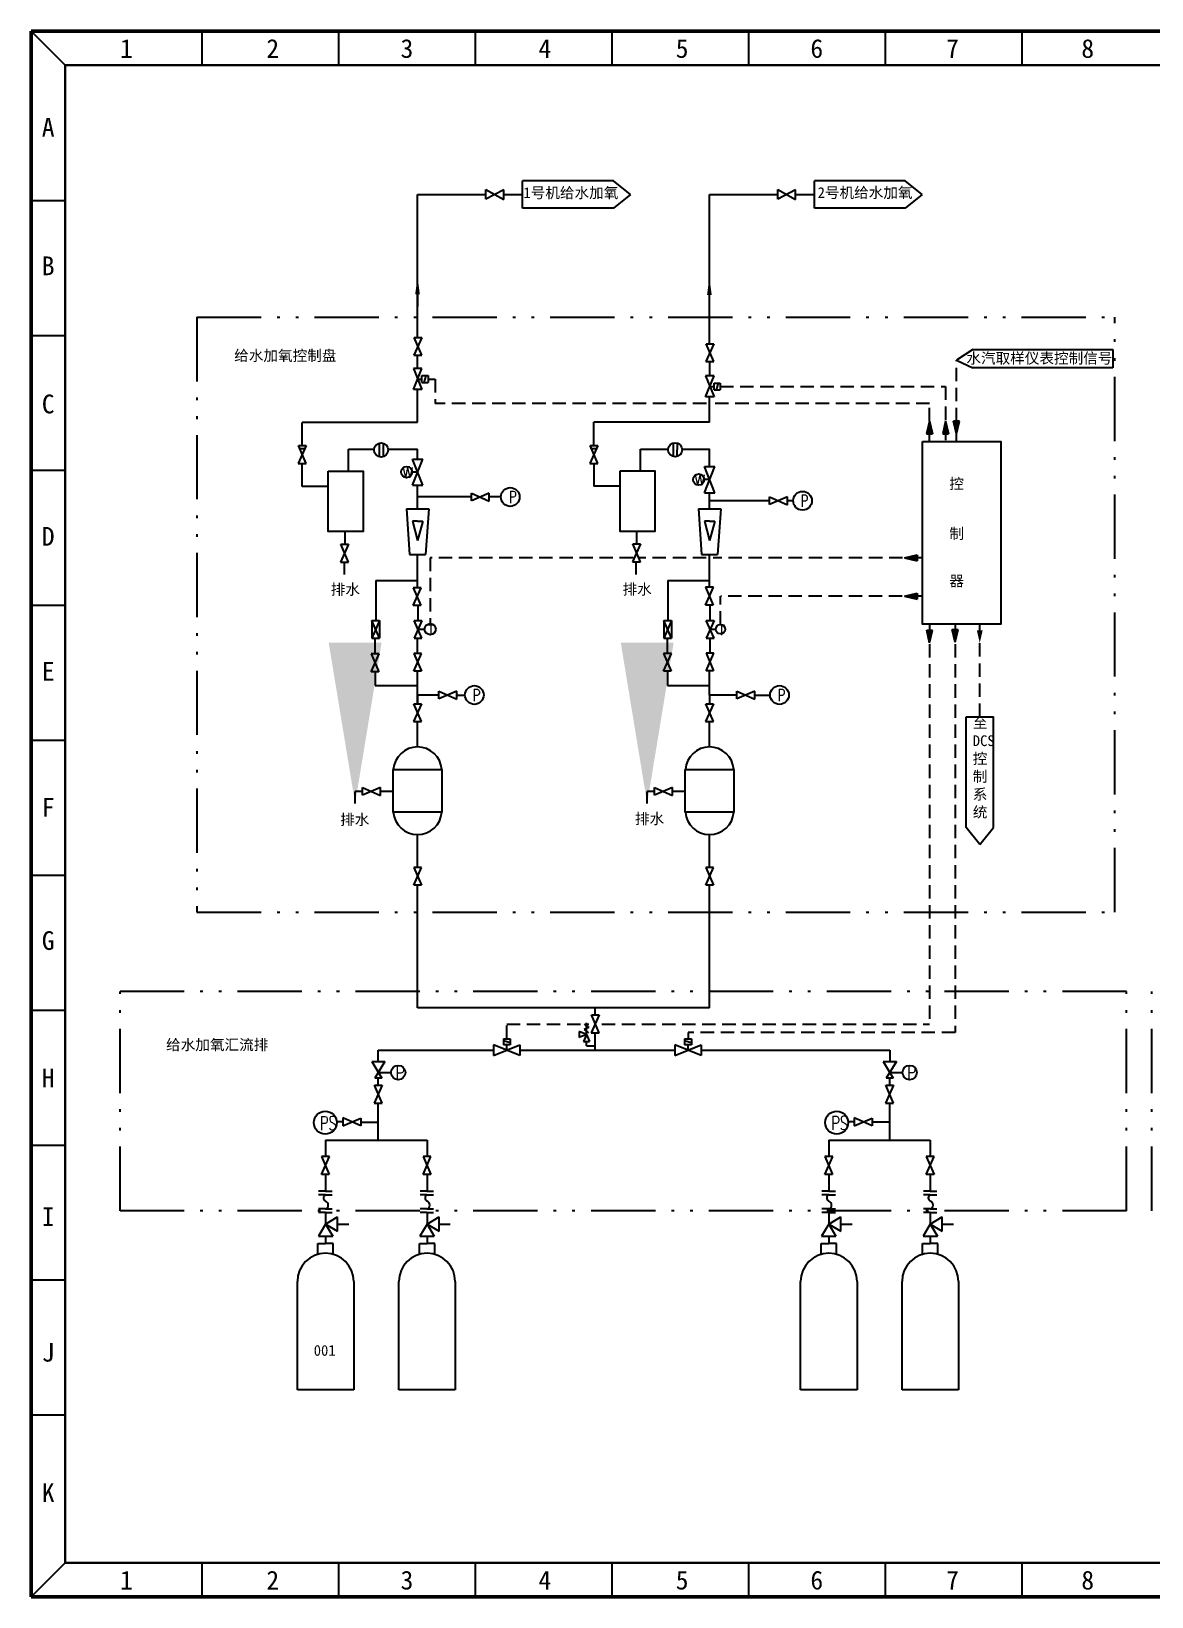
# Model space of a CAD drawing. Extents: x 3150 to 3570, y -138 to 155.
# Drawn here: x 3149.6 to 3358.7, y -137.7 to 154.6 of the extents above; entities that cross this region are included whole.
import ezdxf

# ---------------------------------------------------------------- set-up
doc = ezdxf.new("R2010")
doc.units = 0
doc.header["$LTSCALE"] = 10
doc.header["$MEASUREMENT"] = 0
for name, pattern in [('ACAD_ISO12W100', [22, 12, -3, 0.5, -3, 0.5, -3]), ('CENTER', [2, 1.25, -0.25, 0.25, -0.25]), ('HIDDEN', [0.375, 0.25, -0.125])]:
    doc.linetypes.add(name, pattern=pattern)
doc.layers.get('0').update_dxf_attribs({"linetype": 'CONTINUOUS'})
for name, color, linetype in [('01', 7, 'CONTINUOUS'), ('BORDER', 1, 'CONTINUOUS'), ('结构', 7, 'CENTER')]:
    doc.layers.add(name, color=color, linetype=linetype)
doc.styles.get("Standard").update_dxf_attribs({"font": 'geditxt.shx', "width": 0.7, "bigfont": 'hztxt1.shx'})
doc.styles.add('样式 1 2.0', font='SIMFANG.TTF', dxfattribs={"height": 2})
doc.styles.add('样式 3 3.5', font='SIMFANG.TTF', dxfattribs={"height": 3.5})
doc.dimstyles.get("Standard").update_dxf_attribs({"dimtxt": 0.18, "dimasz": 0.18, "dimexe": 0.18, "dimexo": 0.0625, "dimgap": 0.09, "dimtad": 0, "dimtih": 1, "dimtoh": 1, "dimdec": 4, "dimzin": 0, "dimdsep": 46, "dimtxsty": 'Standard', "dimcen": 0.09, "dimadec": 0, "dimazin": 0, "dimtfac": 1, "dimtdec": 4, "dimtofl": 0, "dimtmove": 0, "dimatfit": 3, "dimfxl": 1, "dimtolj": 1, "dimtzin": 0, "dimarcsym": 0})

msp = doc.modelspace()

# ---------------------------------------------------------------- hatches: boundary and pattern name
for points in [[(3317.25, 81.81), (3316.7, 79.44), (3317.79, 79.44)], [(3320.27, 81.81), (3319.72, 79.44), (3320.82, 79.44)], [(3322.28, 79.47), (3322.83, 81.84), (3321.73, 81.84)], [(3314.98, 55.74), (3314.98, 56.84), (3312.61, 56.29)], [(3314.95, 48.6), (3314.95, 49.69), (3312.58, 49.15)], [(3317.82, 42.77), (3316.73, 42.77), (3317.28, 40.4)], [(3322.03, 40.57), (3321.48, 42.94), (3322.58, 42.94)], [(3327.19, 42.77), (3326.09, 42.77), (3326.64, 40.4)]]:
    msp.add_hatch(color=1).paths.add_polyline_path(points)

# ---------------------------------------------------------------- linework, layer by layer
at = {"color": 0, "lineweight": 50}
for p, q in [((3149.56, -137.7), (3149.56, 154.62)), ((3149.56, 154.62), (3570.4, 154.62)), ((3570.4, -137.7), (3149.56, -137.7))]:
    msp.add_line(p, q, dxfattribs=at)
at = {"color": 0}
for p, q in [((3155.86, 148.32), (3149.56, 154.62)), ((3181.38, 154.62), (3181.38, 148.32)), ((3206.89, 154.62), (3206.89, 148.32)), ((3232.41, 154.62), (3232.41, 148.32)), ((3257.92, 154.62), (3257.92, 148.32)), ((3283.44, 154.62), (3283.44, 148.32)), ((3308.95, 154.62), (3308.95, 148.32)), ((3334.47, 154.62), (3334.47, 148.32)), ((3155.86, 122.98), (3149.56, 122.98)), ((3155.86, 97.78), (3149.56, 97.78)), ((3155.86, 72.58), (3149.56, 72.58)), ((3155.86, 47.38), (3149.56, 47.38)), ((3155.86, 22.18), (3149.56, 22.18)), ((3155.86, -3.02), (3149.56, -3.02)), ((3155.86, -28.22), (3149.56, -28.22)), ((3155.86, -53.42), (3149.56, -53.42)), ((3155.86, -78.62), (3149.56, -78.62)), ((3155.86, -103.82), (3149.56, -103.82)), ((3155.86, -131.4), (3149.56, -137.7)), ((3181.38, -131.4), (3181.38, -137.7)), ((3181.38, -131.4), (3181.38, -137.7)), ((3206.89, -131.4), (3206.89, -137.7)), ((3232.41, -131.4), (3232.41, -137.7)), ((3257.92, -131.4), (3257.92, -137.7)), ((3283.44, -131.4), (3283.44, -137.7)), ((3308.95, -131.4), (3308.95, -137.7)), ((3334.47, -131.4), (3334.47, -137.7))]:
    msp.add_line(p, q, dxfattribs=at)
at = {"color": 0, "lineweight": 30}
for p, q in [((3155.86, 148.32), (3564.1, 148.32)), ((3155.86, -131.4), (3155.86, 148.32)), ((3564.1, -131.4), (3155.86, -131.4))]:
    msp.add_line(p, q, dxfattribs=at)
at = {"color": 4}
for p, q in [((3241.27, 121.58), (3241.27, 126.7)), ((3258.24, 126.7), (3241.27, 126.7)), ((3261.41, 124.14), (3258.24, 126.7)), ((3295.76, 121.58), (3295.76, 126.7)), ((3312.73, 126.7), (3295.76, 126.7)), ((3315.9, 124.14), (3312.73, 126.7)), ((3221.67, 97.46), (3221.67, 124.17)), ((3221.67, 124.17), (3234.43, 124.17)), ((3237.77, 124.14), (3241.27, 124.14)), ((3261.41, 124.14), (3258.24, 121.58)), ((3276.16, 96.27), (3276.16, 124.17)), ((3276.16, 124.17), (3288.92, 124.17)), ((3292.26, 124.14), (3295.76, 124.14)), ((3315.9, 124.14), (3312.73, 121.58)), ((3258.24, 121.58), (3241.27, 121.58)), ((3312.73, 121.58), (3295.76, 121.58)), ((3221.67, 105.48), (3221.67, 103.24)), ((3221.68, 91.64), (3221.68, 94.13)), ((3276.23, 90.26), (3276.23, 92.93)), ((3221.68, 81.6), (3221.68, 87.73)), ((3276.2, 81.63), (3276.2, 86.33)), ((3200.12, 81.6), (3221.68, 81.6)), ((3200.12, 77.25), (3200.12, 81.54)), ((3254.6, 77.25), (3254.6, 81.63)), ((3276.2, 81.63), (3254.6, 81.63)), ((3208.8, 76.56), (3213.56, 76.56)), ((3208.8, 72.49), (3208.8, 76.56)), ((3216.18, 76.56), (3221.68, 76.56)), ((3221.68, 74.75), (3221.68, 76.56)), ((3263.28, 76.6), (3268.44, 76.6)), ((3263.28, 72.52), (3263.28, 76.6)), ((3271.07, 76.6), (3276.16, 76.6)), ((3276.2, 73.36), (3276.2, 76.65)), ((3200.12, 69.63), (3200.12, 73.92)), ((3254.59, 73.92), (3254.59, 69.67)), ((3205.01, 69.63), (3200.12, 69.63)), ((3221.68, 65.47), (3221.68, 69.85)), ((3259.49, 69.67), (3254.59, 69.67)), ((3276.2, 65.47), (3276.2, 68.46)), ((3221.68, 50.71), (3221.68, 56.92)), ((3276.2, 50.79), (3276.2, 56.92)), ((3213.87, 52.08), (3213.87, 44.6)), ((3213.87, 52.08), (3221.68, 52.08)), ((3268.39, 52.08), (3268.39, 44.6)), ((3268.39, 52.08), (3276.2, 52.08)), ((3221.8, 44.6), (3221.8, 47.38)), ((3276.3, 44.6), (3276.3, 47.46)), ((3213.74, 38.37), (3213.74, 41.27)), ((3221.69, 38.45), (3221.69, 41.27)), ((3268.32, 38.44), (3268.32, 41.27)), ((3276.29, 38.52), (3276.29, 41.27)), ((3221.68, 29.05), (3221.68, 35.11)), ((3268.31, 35.1), (3268.31, 32.45)), ((3276.2, 30.68), (3276.2, 35.19)), ((3213.79, 35.03), (3213.79, 32.45)), ((3213.79, 32.45), (3221.68, 32.45)), ((3268.31, 32.45), (3276.2, 32.45)), ((3276.2, 30.68), (3276.2, 29.05)), ((3221.68, 20.99), (3221.68, 25.72)), ((3276.2, 20.99), (3276.2, 25.72)), ((3221.68, -1.52), (3221.68, 4.6)), ((3276.19, -1.52), (3276.19, 4.6)), ((3221.68, -27.73), (3221.68, -4.86)), ((3276.21, -27.73), (3276.21, -4.86)), ((3276.21, -27.73), (3221.68, -27.73)), ((3254.85, -29.04), (3254.85, -27.73)), ((3254.85, -35.67), (3254.85, -32.38)), ((3214.35, -37.76), (3214.35, -35.67)), ((3214.35, -35.67), (3235.87, -35.67)), ((3240.78, -35.67), (3269.7, -35.67)), ((3274.61, -35.67), (3309.83, -35.67)), ((3309.83, -35.67), (3309.83, -37.75)), ((3214.35, -42.18), (3214.35, -40.89)), ((3309.83, -42.18), (3309.83, -40.88)), ((3214.35, -52.43), (3214.35, -45.52)), ((3309.83, -52.42), (3309.83, -45.51)), ((3204.5, -52.43), (3223.44, -52.43)), ((3204.5, -52.43), (3204.5, -55.53)), ((3223.44, -52.43), (3223.44, -55.53)), ((3298.46, -52.43), (3317.41, -52.43)), ((3298.46, -52.43), (3298.46, -55.53)), ((3317.41, -52.43), (3317.41, -55.53)), ((3204.5, -58.87), (3204.5, -61.97)), ((3223.44, -58.87), (3223.44, -61.97)), ((3298.46, -58.87), (3298.46, -61.97)), ((3317.41, -58.87), (3317.41, -61.97)), ((3204.5, -65.96), (3204.5, -68.12)), ((3223.44, -65.96), (3223.44, -68.12)), ((3298.46, -65.96), (3298.46, -68.12)), ((3317.41, -65.96), (3317.41, -68.12)), ((3204.5, -70.36), (3204.5, -71.74)), ((3223.44, -70.36), (3223.44, -71.74)), ((3298.46, -70.36), (3298.46, -71.74)), ((3317.41, -70.36), (3317.41, -71.74))]:
    msp.add_line(p, q, dxfattribs=at)
for p, q in [((3234.43, 125.05), (3237.77, 123.24)), ((3234.43, 123.3), (3234.43, 125.05)), ((3237.77, 125.04), (3234.43, 123.3)), ((3237.77, 123.24), (3237.77, 125.04)), ((3237.77, 123.4), (3237.77, 124.89)), ((3288.92, 125.05), (3292.26, 123.24)), ((3288.92, 123.3), (3288.92, 125.05)), ((3292.26, 125.04), (3288.92, 123.3)), ((3292.26, 123.24), (3292.26, 125.04)), ((3292.26, 123.4), (3292.26, 124.89)), ((3276.15, 101.29), (3276.15, 98.84)), ((3222.46, 97.46), (3220.97, 94.13)), ((3222.46, 94.13), (3221.02, 97.46)), ((3221.02, 97.46), (3222.46, 97.46)), ((3220.97, 94.13), (3222.46, 94.13)), ((3220.97, 94.13), (3222.45, 94.13)), ((3276.98, 96.27), (3275.49, 92.93)), ((3275.54, 96.27), (3276.98, 96.27)), ((3276.97, 92.93), (3275.54, 96.27)), ((3222.5, 91.66), (3220.89, 91.66)), ((3220.89, 87.73), (3222.5, 91.66)), ((3220.89, 91.66), (3222.5, 87.73)), ((3275.49, 92.93), (3276.97, 92.93)), ((3275.49, 92.93), (3276.97, 92.93)), ((3222.5, 87.73), (3220.89, 87.73)), ((3222.5, 87.73), (3220.89, 87.73)), ((3221.69, 89.69), (3222.5, 89.69)), ((3222.5, 90.32), (3223.63, 90.32)), ((3222.5, 89.06), (3222.5, 90.32)), ((3222.5, 89.06), (3223.63, 89.06)), ((3223.23, 90.31), (3222.86, 89.04)), ((3223.63, 90.32), (3223.63, 89.06)), ((3277.03, 90.26), (3275.42, 90.26)), ((3275.42, 86.33), (3277.03, 90.26)), ((3275.42, 90.26), (3277.03, 86.33)), ((3276.22, 88.28), (3277.04, 88.28)), ((3277.04, 88.92), (3278.16, 88.92)), ((3277.04, 87.65), (3277.04, 88.92)), ((3277.77, 88.91), (3277.4, 87.64)), ((3278.16, 88.92), (3278.16, 87.65)), ((3277.03, 86.33), (3275.42, 86.33)), ((3277.03, 86.33), (3275.42, 86.33)), ((3277.04, 87.65), (3278.16, 87.65)), ((3317.25, 81.81), (3316.7, 79.44)), ((3316.7, 79.44), (3317.79, 79.44)), ((3317.25, 81.81), (3317.79, 79.44)), ((3320.27, 81.81), (3319.72, 79.44)), ((3319.72, 79.44), (3320.82, 79.44)), ((3320.27, 81.81), (3320.82, 79.44)), ((3322.83, 81.84), (3321.73, 81.84)), ((3322.28, 79.47), (3321.73, 81.84)), ((3322.28, 79.47), (3322.83, 81.84)), ((3200.86, 77.25), (3199.37, 73.92)), ((3200.86, 73.92), (3199.43, 77.25)), ((3199.43, 77.25), (3200.86, 77.25)), ((3199.65, 76.73), (3200.63, 76.73)), ((3255.34, 77.25), (3253.85, 73.92)), ((3255.34, 73.92), (3253.91, 77.25)), ((3253.91, 77.25), (3255.34, 77.25)), ((3254.13, 76.73), (3255.11, 76.73)), ((3199.37, 73.92), (3200.85, 73.92)), ((3199.37, 73.92), (3200.86, 73.92)), ((3220.71, 74.75), (3222.65, 74.75)), ((3220.71, 69.85), (3222.65, 74.75)), ((3222.65, 69.85), (3220.71, 74.75)), ((3253.85, 73.92), (3255.33, 73.92)), ((3253.85, 73.92), (3255.34, 73.92)), ((3275.23, 73.36), (3277.17, 73.36)), ((3275.23, 68.46), (3277.17, 73.36)), ((3277.17, 68.46), (3275.23, 73.36)), ((3221.68, 72.3), (3220.68, 72.3)), ((3276.2, 70.91), (3275.2, 70.91)), ((3220.71, 69.85), (3222.65, 69.85)), ((3231.72, 67.66), (3221.68, 67.66)), ((3231.72, 68.37), (3235.06, 66.89)), ((3231.72, 66.94), (3231.72, 68.37)), ((3235.06, 68.37), (3231.72, 66.94)), ((3235.06, 66.89), (3235.06, 68.37)), ((3235.06, 66.89), (3235.06, 68.37)), ((3237.22, 67.66), (3235.06, 67.66)), ((3275.23, 68.46), (3277.17, 68.46)), ((3287.39, 67.68), (3290.73, 66.19)), ((3287.39, 66.25), (3287.39, 67.68)), ((3290.73, 67.68), (3287.39, 66.25)), ((3290.73, 66.19), (3290.73, 67.68)), ((3290.73, 66.19), (3290.73, 67.67)), ((3219.58, 65.47), (3223.78, 65.47)), ((3219.58, 65.47), (3220.18, 56.92)), ((3223.78, 65.47), (3223.18, 56.92)), ((3274.1, 65.47), (3278.3, 65.47)), ((3274.1, 65.47), (3274.7, 56.92)), ((3287.39, 66.96), (3276.2, 66.96)), ((3278.3, 65.47), (3277.7, 56.92)), ((3291.8, 66.96), (3290.73, 66.96)), ((3221.68, 63.14), (3220.73, 63.14)), ((3220.73, 63.14), (3221.68, 59.53)), ((3221.68, 63.14), (3222.63, 63.14)), ((3222.63, 63.14), (3221.68, 59.53)), ((3275.25, 63.14), (3276.2, 59.53)), ((3276.2, 63.14), (3275.25, 63.14)), ((3277.15, 63.14), (3276.2, 59.53)), ((3276.2, 63.14), (3277.15, 63.14)), ((3208.79, 58.85), (3207.31, 55.51)), ((3208.79, 55.51), (3207.36, 58.85)), ((3207.36, 58.85), (3208.79, 58.85)), ((3208.13, 58.85), (3208.13, 61.19)), ((3263.27, 58.88), (3261.79, 55.55)), ((3263.27, 55.55), (3261.84, 58.88)), ((3261.84, 58.88), (3263.27, 58.88)), ((3262.61, 58.88), (3262.61, 61.23)), ((3220.18, 56.92), (3223.18, 56.92)), ((3261.79, 55.55), (3263.27, 55.55)), ((3261.79, 55.55), (3263.27, 55.55)), ((3262.49, 53.21), (3262.49, 55.55)), ((3274.7, 56.92), (3277.7, 56.92)), ((3312.61, 56.29), (3314.98, 56.84)), ((3312.61, 56.29), (3314.98, 55.74)), ((3314.98, 56.84), (3314.98, 55.74)), ((3207.31, 55.51), (3208.79, 55.51)), ((3207.31, 55.51), (3208.79, 55.51)), ((3208.01, 53.17), (3208.01, 55.52)), ((3220.87, 47.38), (3222.36, 50.71)), ((3222.36, 50.71), (3220.88, 50.71)), ((3222.36, 50.71), (3220.88, 50.71)), ((3220.88, 50.71), (3222.31, 47.38)), ((3275.45, 47.46), (3276.94, 50.79)), ((3276.94, 50.79), (3275.46, 50.79)), ((3276.94, 50.79), (3275.46, 50.79)), ((3275.46, 50.79), (3276.89, 47.46)), ((3312.58, 49.15), (3314.95, 49.69)), ((3314.95, 49.69), (3314.95, 48.6)), ((3222.31, 47.38), (3220.87, 47.38)), ((3276.89, 47.46), (3275.45, 47.46)), ((3312.58, 49.15), (3314.95, 48.6)), ((3213.15, 44.6), (3213.15, 41.27)), ((3214.59, 44.6), (3213.15, 41.27)), ((3214.59, 41.27), (3213.15, 44.6)), ((3213.15, 44.6), (3214.59, 44.6)), ((3214.59, 44.6), (3214.59, 41.27)), ((3222.5, 44.6), (3221.02, 41.27)), ((3222.5, 41.27), (3221.07, 44.6)), ((3221.07, 44.6), (3222.5, 44.6)), ((3269.11, 41.27), (3267.68, 44.6)), ((3269.11, 44.6), (3267.68, 41.27)), ((3267.68, 44.6), (3267.68, 41.27)), ((3267.68, 44.6), (3269.11, 44.6)), ((3269.11, 44.6), (3269.11, 41.27)), ((3277.03, 44.6), (3275.54, 41.27)), ((3277.03, 41.27), (3275.59, 44.6)), ((3275.59, 44.6), (3277.03, 44.6)), ((3275.59, 44.6), (3276.3, 44.6)), ((3213.15, 41.27), (3214.58, 41.27)), ((3213.15, 41.27), (3214.59, 41.27)), ((3221.02, 41.27), (3222.5, 41.27)), ((3221.02, 41.27), (3222.5, 41.27)), ((3221.77, 42.97), (3222.99, 42.97)), ((3267.68, 41.27), (3269.11, 41.27)), ((3267.68, 41.27), (3269.1, 41.27)), ((3275.54, 41.27), (3277.03, 41.27)), ((3275.54, 41.27), (3277.02, 41.27)), ((3276.3, 42.97), (3277.35, 42.97)), ((3316.73, 42.77), (3317.82, 42.77)), ((3317.28, 40.4), (3316.73, 42.77)), ((3317.28, 40.4), (3317.82, 42.77)), ((3321.48, 42.94), (3322.58, 42.94)), ((3322.03, 40.57), (3321.48, 42.94)), ((3322.03, 40.57), (3322.58, 42.94)), ((3213.03, 35.03), (3214.51, 38.37)), ((3214.51, 38.37), (3213.03, 38.37)), ((3213.03, 38.37), (3214.46, 35.03)), ((3214.51, 38.37), (3213.04, 38.37)), ((3220.95, 35.11), (3222.44, 38.45)), ((3222.44, 38.45), (3220.95, 38.45)), ((3220.95, 38.45), (3222.38, 35.11)), ((3222.44, 38.45), (3220.96, 38.45)), ((3267.61, 35.11), (3269.09, 38.44)), ((3269.09, 38.44), (3267.61, 38.44)), ((3267.61, 38.44), (3269.04, 35.11)), ((3269.09, 38.44), (3267.62, 38.44)), ((3275.53, 35.19), (3277.02, 38.52)), ((3277.02, 38.52), (3275.53, 38.52)), ((3275.53, 38.52), (3276.96, 35.19)), ((3277.02, 38.52), (3275.54, 38.52)), ((3222.38, 35.11), (3220.95, 35.11)), ((3269.04, 35.11), (3267.61, 35.11)), ((3276.96, 35.19), (3275.53, 35.19)), ((3214.46, 35.03), (3213.03, 35.03)), ((3225.66, 30.68), (3221.68, 30.68)), ((3221.68, 30.68), (3221.68, 29.05)), ((3225.66, 31.41), (3228.99, 29.93)), ((3225.66, 29.98), (3225.66, 31.41)), ((3228.99, 31.41), (3225.66, 29.98)), ((3228.99, 29.93), (3228.99, 31.41)), ((3228.99, 29.93), (3228.99, 31.4)), ((3228.99, 30.68), (3230.53, 30.68)), ((3281.3, 30.68), (3276.2, 30.68)), ((3281.3, 31.41), (3284.63, 29.93)), ((3281.3, 29.98), (3281.3, 31.41)), ((3284.63, 31.41), (3281.3, 29.98)), ((3284.63, 29.93), (3284.63, 31.41)), ((3284.63, 29.93), (3284.63, 31.4)), ((3284.63, 30.68), (3287.49, 30.68)), ((3222.41, 29.05), (3220.92, 25.72)), ((3220.98, 29.05), (3222.41, 29.05)), ((3222.41, 25.72), (3220.98, 29.05)), ((3276.93, 29.05), (3275.45, 25.72)), ((3276.93, 25.72), (3275.5, 29.05)), ((3275.5, 29.05), (3276.93, 29.05)), ((3220.92, 25.72), (3222.4, 25.72)), ((3220.92, 25.72), (3222.41, 25.72)), ((3275.45, 25.72), (3276.93, 25.72)), ((3275.45, 25.72), (3276.92, 25.72)), ((3211.41, 12.67), (3210.02, 12.67)), ((3211.41, 13.39), (3214.74, 11.9)), ((3214.74, 13.39), (3211.41, 11.95)), ((3211.41, 11.95), (3211.41, 13.39)), ((3214.74, 11.9), (3214.74, 13.39)), ((3214.74, 11.9), (3214.74, 13.38)), ((3217.15, 12.64), (3214.74, 12.64)), ((3265.93, 12.67), (3264.55, 12.67)), ((3265.93, 13.39), (3269.27, 11.9)), ((3269.27, 13.39), (3265.93, 11.95)), ((3265.93, 11.95), (3265.93, 13.39)), ((3269.27, 11.9), (3269.27, 13.39)), ((3269.27, 11.9), (3269.27, 13.38)), ((3271.67, 12.64), (3269.27, 12.64)), ((3220.95, -4.86), (3222.44, -1.52)), ((3222.44, -1.52), (3220.95, -1.52)), ((3220.95, -1.52), (3222.38, -4.86)), ((3222.44, -1.52), (3220.96, -1.52)), ((3275.47, -4.86), (3276.95, -1.52)), ((3276.95, -1.52), (3275.47, -1.52)), ((3276.95, -1.52), (3275.47, -1.52)), ((3275.47, -1.52), (3276.9, -4.86)), ((3222.38, -4.86), (3220.95, -4.86)), ((3276.9, -4.86), (3275.47, -4.86)), ((3255.57, -29.04), (3254.08, -32.38)), ((3255.57, -32.38), (3254.13, -29.04)), ((3254.13, -29.04), (3255.57, -29.04)), ((3251.87, -32.14), (3251.87, -33.26)), ((3253.19, -32.7), (3251.87, -32.14)), ((3252.8, -30.79), (3253.64, -31.41)), ((3253.64, -31.41), (3252.8, -31.8)), ((3252.8, -31.8), (3253.59, -32.42)), ((3253.19, -32.7), (3253.19, -30.53)), ((3240.78, -36.67), (3235.87, -34.66)), ((3235.87, -36.67), (3240.78, -34.66)), ((3235.87, -34.66), (3235.87, -36.67)), ((3238.95, -34.26), (3237.69, -33.89)), ((3237.7, -33.53), (3237.7, -34.65)), ((3237.7, -33.53), (3238.96, -33.53)), ((3238.96, -34.65), (3237.7, -34.65)), ((3238.33, -35.67), (3238.33, -34.65)), ((3238.96, -33.53), (3238.96, -34.65)), ((3240.78, -34.66), (3240.78, -36.67)), ((3240.78, -34.66), (3240.78, -36.67)), ((3253.19, -32.7), (3251.87, -33.26)), ((3253.19, -32.7), (3252.63, -34.02)), ((3252.63, -34.02), (3253.75, -34.02)), ((3253.19, -32.7), (3253.75, -34.02)), ((3253.19, -34.86), (3253.19, -34.02)), ((3253.19, -34.86), (3254.85, -34.86)), ((3254.08, -32.38), (3255.57, -32.38)), ((3269.7, -34.66), (3269.7, -36.67)), ((3274.61, -36.67), (3269.7, -34.66)), ((3269.7, -36.67), (3274.61, -34.66)), ((3272.79, -34.26), (3271.52, -33.89)), ((3271.53, -33.53), (3271.53, -34.65)), ((3271.53, -33.53), (3272.8, -33.53)), ((3272.8, -34.65), (3271.53, -34.65)), ((3272.17, -35.67), (3272.17, -34.65)), ((3272.8, -33.53), (3272.8, -34.65)), ((3274.61, -34.66), (3274.61, -36.67)), ((3274.61, -34.66), (3274.61, -36.67)), ((3215.07, -42.18), (3213.58, -45.52)), ((3215.07, -45.52), (3213.64, -42.18)), ((3213.64, -42.18), (3215.07, -42.18)), ((3310.55, -42.18), (3309.06, -45.51)), ((3310.55, -45.51), (3309.12, -42.18)), ((3309.12, -42.18), (3310.55, -42.18)), ((3213.58, -45.52), (3215.07, -45.52)), ((3309.06, -45.51), (3310.55, -45.51)), ((3207.74, -49.05), (3206.59, -49.05)), ((3211.07, -49.78), (3207.74, -48.29)), ((3207.74, -48.29), (3207.74, -49.78)), ((3207.74, -48.29), (3207.74, -49.77)), ((3207.74, -49.78), (3211.07, -48.35)), ((3211.07, -48.35), (3211.07, -49.78)), ((3211.07, -49.06), (3214.35, -49.06)), ((3303.22, -49.04), (3302.07, -49.04)), ((3306.55, -49.77), (3303.22, -48.29)), ((3303.22, -48.29), (3303.22, -49.77)), ((3303.22, -48.29), (3303.22, -49.76)), ((3303.22, -49.77), (3306.55, -48.34)), ((3306.55, -48.34), (3306.55, -49.77)), ((3306.55, -49.05), (3309.83, -49.05)), ((3298.46, -52.43), (3317.41, -52.43)), ((3203.75, -58.87), (3205.24, -55.53)), ((3205.24, -55.53), (3203.75, -55.53)), ((3203.75, -55.53), (3205.18, -58.87)), ((3205.24, -55.53), (3203.76, -55.53)), ((3222.7, -58.87), (3224.18, -55.53)), ((3224.18, -55.53), (3222.7, -55.53)), ((3222.7, -55.53), (3224.13, -58.87)), ((3224.18, -55.53), (3222.71, -55.53)), ((3297.72, -58.87), (3299.2, -55.53)), ((3299.2, -55.53), (3297.72, -55.53)), ((3299.2, -55.53), (3297.72, -55.53)), ((3297.72, -55.53), (3299.15, -58.87)), ((3316.66, -58.87), (3318.15, -55.53)), ((3318.15, -55.53), (3316.66, -55.53)), ((3316.66, -55.53), (3318.1, -58.87)), ((3318.15, -55.53), (3316.67, -55.53)), ((3205.18, -58.87), (3203.75, -58.87)), ((3224.13, -58.87), (3222.7, -58.87)), ((3299.15, -58.87), (3297.72, -58.87)), ((3318.1, -58.87), (3316.66, -58.87)), ((3204.47, -61.97), (3203.2, -61.97)), ((3204.47, -62.64), (3203.2, -62.64)), ((3204.47, -61.97), (3205.74, -61.97)), ((3204.47, -62.64), (3205.74, -62.64)), ((3223.42, -61.97), (3222.15, -61.97)), ((3223.42, -62.64), (3222.15, -62.64)), ((3223.42, -61.97), (3224.68, -61.97)), ((3223.42, -62.64), (3224.68, -62.64)), ((3298.44, -61.97), (3297.17, -61.97)), ((3298.44, -62.64), (3297.17, -62.64)), ((3298.44, -61.97), (3299.7, -61.97)), ((3298.44, -62.64), (3299.7, -62.64)), ((3317.38, -61.97), (3316.12, -61.97)), ((3317.38, -62.64), (3316.12, -62.64)), ((3317.38, -61.97), (3318.65, -61.97)), ((3317.38, -62.64), (3318.65, -62.64)), ((3204.47, -65.29), (3203.2, -65.29)), ((3204.47, -65.96), (3203.2, -65.96)), ((3204.47, -65.29), (3205.74, -65.29)), ((3204.47, -65.96), (3205.74, -65.96)), ((3223.42, -65.29), (3222.15, -65.29)), ((3223.42, -65.96), (3222.15, -65.96)), ((3223.42, -65.29), (3224.68, -65.29)), ((3223.42, -65.96), (3224.68, -65.96)), ((3298.44, -65.29), (3297.17, -65.29)), ((3298.44, -65.96), (3297.17, -65.96)), ((3298.44, -65.29), (3299.7, -65.29)), ((3298.44, -65.96), (3299.7, -65.96)), ((3317.38, -65.29), (3316.12, -65.29)), ((3317.38, -65.96), (3316.12, -65.96)), ((3317.38, -65.29), (3318.65, -65.29)), ((3317.38, -65.96), (3318.65, -65.96))]:
    msp.add_line(p, q)
at = {"linetype": 'ACAD_ISO12W100', "ltscale": 0.1}
for p, q in [((3180.45, 101.22), (3180.45, -9.89)), ((3180.45, 101.22), (3351.85, 101.22)), ((3351.85, -9.89), (3351.85, 101.22)), ((3180.45, -9.89), (3351.85, -9.89)), ((3166.18, -65.65), (3166.18, -24.68)), ((3354.07, -24.68), (3166.18, -24.68)), ((3354.07, -65.65), (3354.07, -24.68)), ((3358.74, -65.65), (3358.74, -24.68)), ((3354.07, -65.65), (3166.18, -65.65))]:
    msp.add_line(p, q, dxfattribs=at)
at = {"color": 1}
for p, q in [((3325.36, 95.23), (3322.28, 93.21)), ((3325.36, 95.23), (3351.51, 95.23)), ((3351.51, 95.23), (3351.51, 91.8)), ((3322.28, 93.21), (3325.36, 91.8)), ((3351.51, 91.8), (3325.36, 91.8)), ((3324.08, 26.59), (3329.2, 26.59)), ((3324.08, 5.96), (3324.08, 26.59)), ((3329.2, 5.96), (3329.2, 26.59)), ((3326.64, 2.79), (3324.08, 5.96)), ((3326.64, 2.79), (3329.2, 5.96))]:
    msp.add_line(p, q, dxfattribs=at)
at = {"color": 1, "linetype": 'HIDDEN'}
for p, q in [((3322.28, 78.05), (3322.28, 93.21)), ((3223.63, 89.69), (3224.94, 89.69)), ((3224.94, 89.69), (3224.94, 85.13)), ((3278.16, 88.28), (3320.23, 88.28)), ((3320.27, 88.28), (3320.27, 78.05)), ((3275.6, 85.13), (3224.94, 85.13)), ((3317.25, 85.13), (3276.88, 85.13)), ((3317.25, 78.05), (3317.25, 85.13)), ((3261.9, 56.29), (3224.03, 56.29)), ((3224.03, 56.29), (3224.03, 44)), ((3275.56, 56.29), (3263.13, 56.29)), ((3315.96, 56.29), (3276.88, 56.29)), ((3278.23, 43.85), (3278.23, 49.15)), ((3315.93, 49.15), (3278.28, 49.15)), ((3317.28, 43.93), (3317.28, -30.79)), ((3322.03, 43.93), (3322.03, -32.32)), ((3326.64, 26.59), (3326.64, 43.93)), ((3238.33, -33.53), (3238.33, -30.79)), ((3238.33, -30.79), (3253.66, -30.79)), ((3256.07, -30.79), (3317.28, -30.79)), ((3322.03, -32.32), (3272.17, -32.32)), ((3272.17, -32.32), (3272.17, -33.53))]:
    msp.add_line(p, q, dxfattribs=at)
at = {"color": 7}
for p, q in [((3214.51, 77.71), (3214.5, 75.17)), ((3215.24, 77.7), (3215.23, 75.17)), ((3269.4, 77.74), (3269.38, 75.21)), ((3270.13, 77.74), (3270.11, 75.2)), ((3214.36, -39.82), (3216.72, -39.82)), ((3309.84, -39.82), (3312.2, -39.82)), ((3298.46, -52.43), (3298.46, -53.81)), ((3298.46, -52.43), (3298.46, -53.81)), ((3317.41, -52.43), (3317.41, -53.81)), ((3317.41, -52.43), (3317.41, -53.81)), ((3203.07, -71.74), (3204.5, -71.74)), ((3203.07, -73.73), (3203.07, -71.74)), ((3205.93, -71.74), (3204.5, -71.74)), ((3205.93, -73.73), (3205.93, -71.74)), ((3222.01, -71.74), (3223.44, -71.74)), ((3222.01, -73.73), (3222.01, -71.74)), ((3224.87, -71.74), (3223.44, -71.74)), ((3224.87, -73.73), (3224.87, -71.74)), ((3297.03, -71.74), (3298.46, -71.74)), ((3297.03, -73.73), (3297.03, -71.74)), ((3299.89, -71.74), (3298.46, -71.74)), ((3299.89, -73.73), (3299.89, -71.74)), ((3315.98, -71.74), (3317.41, -71.74)), ((3315.98, -73.73), (3315.98, -71.74)), ((3318.84, -71.74), (3317.41, -71.74)), ((3318.84, -73.73), (3318.84, -71.74)), ((3199.23, -99.09), (3199.23, -78.84)), ((3209.76, -78.84), (3209.76, -99.09)), ((3218.18, -99.09), (3218.18, -78.84)), ((3228.71, -78.84), (3228.71, -99.09)), ((3293.2, -99.09), (3293.2, -78.84)), ((3303.73, -78.84), (3303.73, -99.09)), ((3312.14, -99.09), (3312.14, -78.84)), ((3322.67, -78.84), (3322.67, -99.09)), ((3209.76, -99.09), (3199.23, -99.09)), ((3228.71, -99.09), (3218.18, -99.09)), ((3303.73, -99.09), (3293.2, -99.09)), ((3322.67, -99.09), (3312.14, -99.09))]:
    msp.add_line(p, q, dxfattribs=at)
at = {"color": 4}
for points in [[(3221.67, 105.48, 0.877, 0, 0), (3221.67, 108.8, 0, 0, 0)], [(3276.16, 105.38, 0.877, 0, 0), (3276.16, 108.7, 0, 0, 0)]]:
    msp.add_lwpolyline(points, format="xyseb", dxfattribs=at)
for points in [[(3315.93, 78.05), (3330.56, 78.05), (3330.56, 43.93), (3315.93, 43.93)], [(3205.01, 72.49), (3211.52, 72.49), (3211.52, 61.19), (3205.01, 61.19)], [(3259.49, 72.52), (3266, 72.52), (3266, 61.23), (3259.49, 61.23)], [(3217.15, 16.79), (3226.18, 16.79), (3226.18, 8.81), (3217.15, 8.81)], [(3271.67, 16.79), (3280.71, 16.79), (3280.71, 8.81), (3271.67, 8.81)]]:
    msp.add_lwpolyline(points, close=True)
at = {"color": 7}
for centre, radius in [((3214.87, 76.44), 1.32), ((3269.76, 76.47), 1.32), ((3218.07, -39.82), 1.34), ((3313.55, -39.82), 1.34)]:
    msp.add_circle(centre, radius, dxfattribs=at)
for centre, radius in [((3219.64, 72.3), 1.04), ((3274.16, 70.91), 1.04), ((3238.98, 67.66), 1.75), ((3293.55, 66.96), 1.75), ((3224.03, 42.97), 1.04), ((3278.23, 42.97), 0.881), ((3232.28, 30.68), 1.75), ((3289.25, 30.68), 1.75), ((3204.45, -49.18), 2.14), ((3299.93, -49.17), 2.14)]:
    msp.add_circle(centre, radius)
for centre, start, end in [((3221.67, 16.46), 4.1207, 175.8793), ((3276.19, 16.46), 4.1207, 175.8793), ((3221.67, 9.13), 184.1207, 355.8793), ((3276.19, 9.13), 184.1207, 355.8793)]:
    msp.add_arc(centre, 4.53, start, end)
at = {"color": 4}
for centre, radius, start, end in [((3204.81, -63.24), 0.694, 119.307, 241.4498), ((3204.26, -64.57), 0.751, 286.3571, 73.0037), ((3223.76, -63.24), 0.694, 119.307, 241.4498), ((3223.21, -64.57), 0.751, 286.3571, 73.0037), ((3298.78, -63.24), 0.694, 119.307, 241.4498), ((3298.22, -64.57), 0.751, 286.3571, 73.0037), ((3317.72, -63.24), 0.694, 119.307, 241.4498), ((3317.17, -64.57), 0.751, 286.3571, 73.0037)]:
    msp.add_arc(centre, radius, start, end, dxfattribs=at)
at = {"color": 7}
for centre in [(3204.5, -78.84), (3223.44, -78.84), (3298.46, -78.84), (3317.41, -78.84)]:
    msp.add_arc(centre, 5.27, 0, 180, dxfattribs=at)
at = {"layer": '01'}
for p, q in [((3206.73, -68.12), (3208.83, -68.12)), ((3225.68, -68.12), (3227.78, -68.12)), ((3300.7, -68.12), (3302.8, -68.12)), ((3319.65, -68.12), (3321.75, -68.12))]:
    msp.add_line(p, q, dxfattribs=at)
at = {"layer": 'BORDER', "color": 7}
for p, q in [((3213.11, -37.76), (3215.59, -37.76)), ((3213.11, -37.76), (3214.99, -40.89)), ((3215.59, -37.76), (3213.71, -40.89)), ((3308.59, -37.75), (3311.07, -37.75)), ((3308.59, -37.75), (3310.47, -40.88)), ((3311.07, -37.75), (3309.19, -40.88)), ((3204.5, -68.12), (3206.73, -66.78)), ((3206.73, -69.46), (3206.73, -66.78)), ((3223.44, -68.12), (3225.68, -66.78)), ((3225.68, -69.46), (3225.68, -66.78)), ((3298.46, -68.12), (3300.7, -66.78)), ((3300.7, -69.46), (3300.7, -66.78)), ((3317.41, -68.12), (3319.65, -66.78)), ((3319.65, -69.46), (3319.65, -66.78)), ((3204.5, -68.12), (3203.16, -70.36)), ((3204.5, -68.12), (3205.84, -70.36)), ((3204.5, -68.12), (3206.73, -69.46)), ((3223.44, -68.12), (3222.1, -70.36)), ((3223.44, -68.12), (3224.79, -70.36)), ((3223.44, -68.12), (3225.68, -69.46)), ((3298.46, -68.12), (3297.12, -70.36)), ((3298.46, -68.12), (3299.8, -70.36)), ((3298.46, -68.12), (3300.7, -69.46)), ((3317.41, -68.12), (3316.07, -70.36)), ((3317.41, -68.12), (3318.75, -70.36)), ((3317.41, -68.12), (3319.65, -69.46)), ((3203.16, -70.36), (3205.84, -70.36)), ((3222.1, -70.36), (3224.79, -70.36)), ((3297.12, -70.36), (3299.8, -70.36)), ((3316.07, -70.36), (3318.75, -70.36))]:
    msp.add_line(p, q, dxfattribs=at)
at = {"layer": '结构', "color": 7, "linetype": 'ByBlock'}
for p, q in [((3214.99, -40.89), (3213.71, -40.89)), ((3310.47, -40.88), (3309.19, -40.88))]:
    msp.add_line(p, q, dxfattribs=at)

# ---------------------------------------------------------------- texts
at = {"color": 0, "style": '样式 3 3.5'}
for s, p in [('1', (3166.12, 149.66)), ('2', (3193.45, 149.66)), ('3', (3218.5, 149.66)), ('4', (3244.24, 149.66)), ('5', (3269.88, 149.66)), ('6', (3295.02, 149.66)), ('7', (3320.37, 149.66)), ('8', (3345.61, 149.66)), ('A', (3151.52, 134.96)), ('B', (3151.52, 109.07)), ('C', (3151.52, 83.28)), ('D', (3151.52, 58.55)), ('E', (3151.52, 33.36)), ('F', (3151.52, 7.93)), ('G', (3151.52, -16.92)), ('H', (3151.52, -42.58)), ('I', (3151.52, -68.48)), ('J', (3151.52, -93.8)), ('K', (3151.52, -120.04)), ('1', (3166.12, -136.36)), ('2', (3193.45, -136.36)), ('3', (3218.5, -136.36)), ('4', (3244.24, -136.36)), ('5', (3269.88, -136.36)), ('6', (3295.02, -136.36)), ('7', (3320.37, -136.36)), ('8', (3345.61, -136.36))]:
    msp.add_text(s, height=3.5, dxfattribs=at).set_placement(p)
at = {"style": '样式 1 2.0'}
for s, p in [('1号机给水加氧', (3241.43, 123.47)), ('2号机给水加氧', (3296.37, 123.5)), ('给水加氧控制盘', (3187.44, 93.07)), ('排水', (3205.47, 49.41)), ('排水', (3259.95, 49.44)), ('排水', (3262.27, 6.58)), ('排水', (3207.22, 6.41)), ('给水加氧汇流排', (3174.72, -35.63))]:
    msp.add_text(s, height=2, dxfattribs=at).set_placement(p)
at = {"color": 7, "style": '样式 1 2.0'}
for s, p in [('水汽取样仪表控制信号', (3324.14, 92.58)), ('控', (3320.97, 69.14)), ('制', (3320.97, 59.83)), ('器', (3320.97, 50.99))]:
    msp.add_text(s, height=2, dxfattribs=at).set_placement(p)
for s, p in [('W', (3218.84, 71.24)), ('W', (3273.37, 69.85)), ('T', (3223.51, 41.88)), ('T', (3277.74, 41.85))]:
    msp.add_text(s, height=1.92).set_placement(p)
at = {"color": 7, "width": 0.75}
for p in [(3217.56, -41.13), (3313.05, -41.12)]:
    msp.add_text('P', height=2.56, dxfattribs=at).set_placement(p)
at = {"width": 0.0192, "attachment_point": 1}
for s, insert, char_height in [('P', (3238.74, 68.77), 2.24), ('P', (3293.23, 68.05), 2.24), ('P', (3232, 31.77), 2.24), ('P', (3288.94, 31.77), 2.24), ('PS', (3203.44, -48), 2.56), ('PS', (3298.92, -47.99), 2.56)]:
    msp.add_mtext(s, dxfattribs=dict(at, insert=insert, char_height=char_height))
at = {"char_height": 2, "attachment_point": 1, "style": '样式 1 2.0'}
for s, width, gutter_width, insert in [('至DCS\\P控\\P制\\P系\\P统', 5.12, 1, (3325.34, 26.48)), ('001', 8.4078, 20, (3202.29, -90.71))]:
    msp.add_mtext_dynamic_manual_height_columns(s, width=width, gutter_width=gutter_width, heights=[0], dxfattribs=dict(at, insert=insert))

# ---------------------------------------------------------------- leaders
for points in [[(3210.02, 10.43), (3210.02, 12.67)], [(3264.55, 10.43), (3264.55, 12.67)]]:
    msp.add_leader(points, dimstyle='Standard', override={"dimtxt": 3.5, "dimasz": 30, "dimexe": 2, "dimexo": 0, "dimtih": 0, "dimtoh": 0, "dimcen": -1, "dimtix": 1, "dimtmove": 2})

doc.saveas('drawing.dxf')
